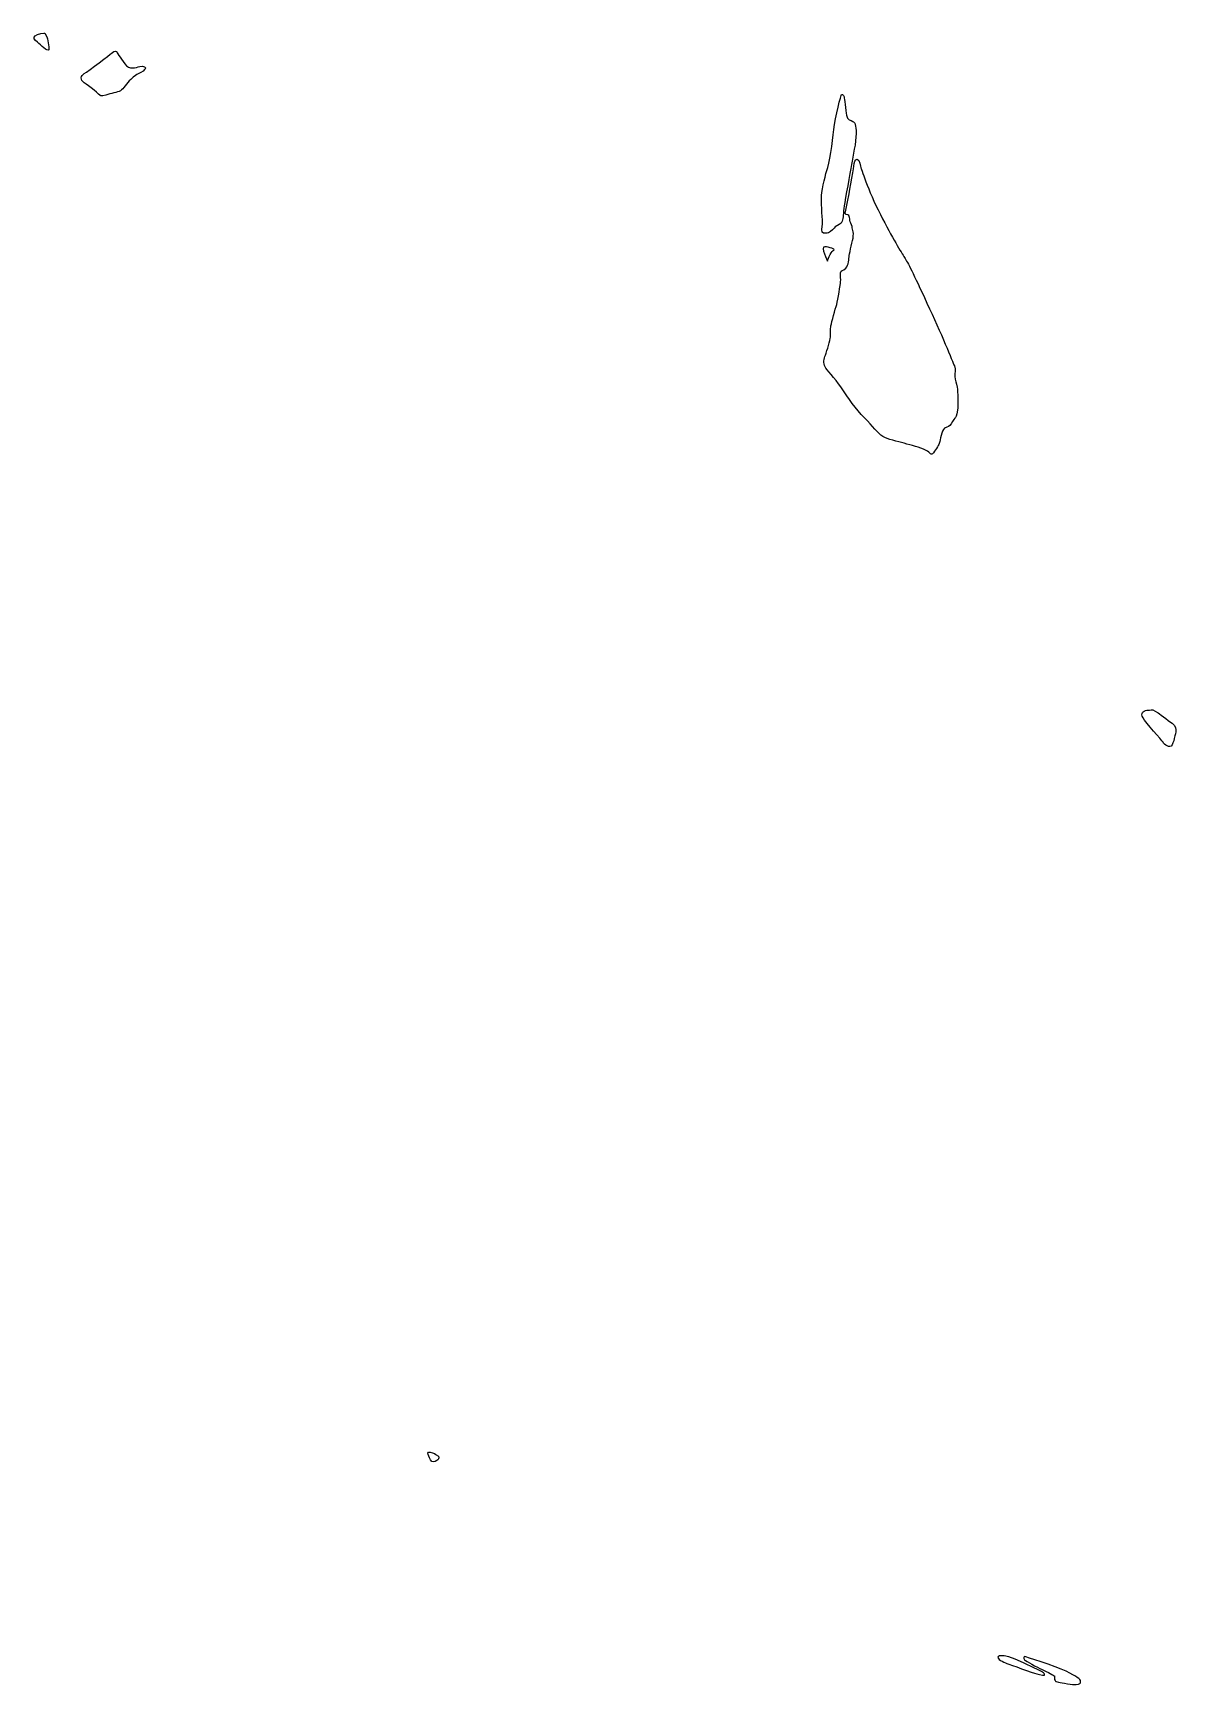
# Model space of a CAD drawing. Header units: centimetres. Extents: x -4.2 to 4.2, y -8.5 to 8.5.
# Drawn here: x -3.07 to 4.05, y -7.4 to 2.89 of the extents above; entities that cross this region are included whole.
import ezdxf

# ---------------------------------------------------------------- set-up
doc = ezdxf.new("R2010")
doc.units = ezdxf.units.CM
doc.header["$MEASUREMENT"] = 0
doc.layers.add('Camada 1', color=7, linetype='Continuous')

msp = doc.modelspace()

# ---------------------------------------------------------------- linework, layer by layer
at = {"layer": 'Camada 1', "color": 7}
for points, knots in [([(-2.99965, 2.88965), (-2.99965, 2.88965), (-3.04664, 2.88632), (-3.06021, 2.87282), (-3.06021, 2.87282), (-3.07362, 2.85941), (-3.0669, 2.84932), (-3.04664, 2.83244), (-3.04664, 2.83244), (-3.02653, 2.81569), (-2.9828, 2.77193), (-2.9761, 2.78534), (-2.9761, 2.78534), (-2.96938, 2.79891), (-2.98615, 2.86273), (-2.98615, 2.86273), (-2.98615, 2.86273), (-2.98615, 2.86273), (-2.99965, 2.88965), (-2.99965, 2.88965), (-2.99965, 2.88965), (-2.99965, 2.88965), (-2.99965, 2.88965), (-2.99965, 2.88965)], [0, 0, 0, 0, 0.14285714, 0.14285714, 0.14285714, 0.14285714, 0.28571429, 0.28571429, 0.28571429, 0.28571429, 0.42857143, 0.42857143, 0.42857143, 0.42857143, 0.57142857, 0.57142857, 0.57142857, 0.57142857, 0.71428571, 0.71428571, 0.71428571, 0.71428571, 1, 1, 1, 1]), ([(-2.58608, 2.76191), (-2.58608, 2.76191), (-2.73067, 2.65092), (-2.75417, 2.63742), (-2.75417, 2.63742), (-2.77777, 2.62401), (-2.78113, 2.59704), (-2.75417, 2.58027), (-2.75417, 2.58027), (-2.72731, 2.56352), (-2.65328, 2.49952), (-2.65328, 2.49952), (-2.65328, 2.49952), (-2.65328, 2.49952), (-2.64992, 2.49283), (-2.61965, 2.50296), (-2.61965, 2.50296), (-2.58941, 2.51299), (-2.54903, 2.51979), (-2.52884, 2.52984), (-2.52884, 2.52984), (-2.50865, 2.53989), (-2.4919, 2.57691), (-2.46492, 2.60046), (-2.46492, 2.60046), (-2.43809, 2.62401), (-2.43809, 2.62401), (-2.43809, 2.62401), (-2.43809, 2.62401), (-2.43809, 2.62401), (-2.42118, 2.63406), (-2.4011, 2.64412), (-2.4011, 2.64412), (-2.38089, 2.65425), (-2.37078, 2.67111), (-2.37078, 2.67111), (-2.37078, 2.67111), (-2.37078, 2.67111), (-2.38091, 2.68788), (-2.4078, 2.68116), (-2.4078, 2.68116), (-2.43476, 2.67447), (-2.47172, 2.65769), (-2.50197, 2.69801), (-2.50197, 2.69801), (-2.53224, 2.73831), (-2.5524, 2.77196), (-2.5524, 2.77196), (-2.5524, 2.77196), (-2.5524, 2.77196), (-2.56245, 2.78881), (-2.58608, 2.76191), (-2.58608, 2.76191), (-2.58608, 2.76191), (-2.58608, 2.76191), (-2.58608, 2.76191)], [0, 0, 0, 0, 0.06666667, 0.06666667, 0.06666667, 0.06666667, 0.13333333, 0.13333333, 0.13333333, 0.13333333, 0.2, 0.2, 0.2, 0.2, 0.26666667, 0.26666667, 0.26666667, 0.26666667, 0.33333333, 0.33333333, 0.33333333, 0.33333333, 0.4, 0.4, 0.4, 0.4, 0.46666667, 0.46666667, 0.46666667, 0.46666667, 0.53333333, 0.53333333, 0.53333333, 0.53333333, 0.6, 0.6, 0.6, 0.6, 0.66666667, 0.66666667, 0.66666667, 0.66666667, 0.73333333, 0.73333333, 0.73333333, 0.73333333, 0.8, 0.8, 0.8, 0.8, 0.86666667, 0.86666667, 0.86666667, 0.86666667, 1, 1, 1, 1]), ([(1.96364, 2.50632), (1.96364, 2.50632), (1.92334, 2.36845), (1.91652, 2.28775), (1.91652, 2.28775), (1.90985, 2.207), (1.88628, 2.0759), (1.87281, 2.03216), (1.87281, 2.03216), (1.85942, 1.98842), (1.83921, 1.89767), (1.83921, 1.86068), (1.83921, 1.86068), (1.83921, 1.82364), (1.84598, 1.71272), (1.84598, 1.69918), (1.84598, 1.69918), (1.84598, 1.68577), (1.83249, 1.64206), (1.8527, 1.64206), (1.8527, 1.64206), (1.87281, 1.64206), (1.87622, 1.6387), (1.89636, 1.65214), (1.89636, 1.65214), (1.91652, 1.66569), (1.92118, 1.68468), (1.93465, 1.68804), (1.93465, 1.68804), (1.93632, 1.68852), (1.96296, 1.69902), (1.96913, 1.71728), (1.96913, 1.71728), (1.97585, 1.73744), (1.97477, 1.76771), (1.98154, 1.81248), (1.98154, 1.81248), (1.98826, 1.85727), (2.01731, 2.01655), (2.02628, 2.07034), (2.02628, 2.07034), (2.03533, 2.12421), (2.05523, 2.20724), (2.05523, 2.26312), (2.05523, 2.26312), (2.05523, 2.31897), (2.04883, 2.33265), (2.03533, 2.33935), (2.03533, 2.33935), (2.02184, 2.34612), (1.99948, 2.34594), (1.99498, 2.37745), (1.99498, 2.37745), (1.99053, 2.40896), (1.98154, 2.48738), (1.98154, 2.48738), (1.98154, 2.48738), (1.98154, 2.48738), (1.97248, 2.51537), (1.96364, 2.50632), (1.96364, 2.50632), (1.96364, 2.50632), (1.96364, 2.50632), (1.96364, 2.50632)], [0, 0, 0, 0, 0.05882353, 0.05882353, 0.05882353, 0.05882353, 0.11764706, 0.11764706, 0.11764706, 0.11764706, 0.17647059, 0.17647059, 0.17647059, 0.17647059, 0.23529412, 0.23529412, 0.23529412, 0.23529412, 0.29411765, 0.29411765, 0.29411765, 0.29411765, 0.35294118, 0.35294118, 0.35294118, 0.35294118, 0.41176471, 0.41176471, 0.41176471, 0.41176471, 0.47058824, 0.47058824, 0.47058824, 0.47058824, 0.52941176, 0.52941176, 0.52941176, 0.52941176, 0.58823529, 0.58823529, 0.58823529, 0.58823529, 0.64705882, 0.64705882, 0.64705882, 0.64705882, 0.70588235, 0.70588235, 0.70588235, 0.70588235, 0.76470588, 0.76470588, 0.76470588, 0.76470588, 0.82352941, 0.82352941, 0.82352941, 0.82352941, 0.88235294, 0.88235294, 0.88235294, 0.88235294, 1, 1, 1, 1]), ([(2.08474, 2.05235), (2.08474, 2.05235), (2.07797, 2.10397), (2.0622, 2.10397), (2.0622, 2.10397), (2.04654, 2.10397), (2.04437, 2.08365), (2.04204, 2.05907), (2.04204, 2.05907), (2.03966, 2.03452), (2.00614, 1.8596), (2.00614, 1.8596), (2.00614, 1.8596), (2.00614, 1.8596), (1.98825, 1.77657), (1.98825, 1.77657), (1.98825, 1.77657), (1.98825, 1.77657), (1.9838, 1.75913), (1.9927, 1.75876), (1.9927, 1.75876), (2.0263, 1.75638), (2.00815, 1.72804), (2.02186, 1.70497), (2.02186, 1.70497), (2.03136, 1.68854), (2.0307, 1.68028), (2.03303, 1.6669), (2.03303, 1.6669), (2.03536, 1.65346), (2.03996, 1.65113), (2.03763, 1.62425), (2.03763, 1.62425), (2.03535, 1.59734), (2.01496, 1.52564), (2.01286, 1.50312), (2.01286, 1.50312), (2.01074, 1.48071), (2.00863, 1.44499), (1.99053, 1.4248), (1.99053, 1.4248), (1.97249, 1.40459), (1.96119, 1.41337), (1.95907, 1.39556), (1.95907, 1.39556), (1.95695, 1.37775), (1.96119, 1.35291), (1.95907, 1.33949), (1.95907, 1.33949), (1.95695, 1.326), (1.94346, 1.2272), (1.93446, 1.19826), (1.93446, 1.19826), (1.92541, 1.16921), (1.9029, 1.08856), (1.89856, 1.06602), (1.89856, 1.06602), (1.89411, 1.04353), (1.89856, 1.0122), (1.89411, 0.9853), (1.89411, 0.9853), (1.88966, 0.95842), (1.8695, 0.89352), (1.86051, 0.87333), (1.86051, 0.87333), (1.85141, 0.85314), (1.85141, 0.82163), (1.86718, 0.80136), (1.86718, 0.80136), (1.88295, 0.78123), (1.94325, 0.71161), (1.97248, 0.6669), (1.97248, 0.6669), (2.00171, 0.62219), (2.05522, 0.54358), (2.10699, 0.49206), (2.10699, 0.49206), (2.15866, 0.44057), (2.19205, 0.39366), (2.22129, 0.37564), (2.22129, 0.37564), (2.25053, 0.35754), (2.31318, 0.34413), (2.3558, 0.33302), (2.3558, 0.33302), (2.39842, 0.32185), (2.45449, 0.3082), (2.4882, 0.29029), (2.4882, 0.29029), (2.52183, 0.27246), (2.51932, 0.25245), (2.53744, 0.27479), (2.53744, 0.27479), (2.55543, 0.29707), (2.57123, 0.32607), (2.57562, 0.33744), (2.57562, 0.33744), (2.58007, 0.34871), (2.58679, 0.41369), (2.60689, 0.42719), (2.60689, 0.42719), (2.62716, 0.4406), (2.63613, 0.43388), (2.64724, 0.45402), (2.64724, 0.45402), (2.65841, 0.47429), (2.6719, 0.49209), (2.6719, 0.49209), (2.6719, 0.49209), (2.6719, 0.49209), (2.68322, 0.50323), (2.68762, 0.53916), (2.68762, 0.53916), (2.69207, 0.57512), (2.68974, 0.65346), (2.68534, 0.68267), (2.68534, 0.68267), (2.68095, 0.71191), (2.66978, 0.72305), (2.66978, 0.74995), (2.66978, 0.74995), (2.66978, 0.77685), (2.67867, 0.78572), (2.66745, 0.81493), (2.66745, 0.81493), (2.65628, 0.84414), (2.58445, 1.01895), (2.49703, 1.20725), (2.49703, 1.20725), (2.40959, 1.39558), (2.37725, 1.45929), (2.35699, 1.49083), (2.35699, 1.49083), (2.33688, 1.52234), (2.28135, 1.61336), (2.20676, 1.75883), (2.20676, 1.75883), (2.12819, 1.91124), (2.08474, 2.05235), (2.08474, 2.05235), (2.08474, 2.05235), (2.08474, 2.05235), (2.08474, 2.05235), (2.08474, 2.05235)], [0, 0, 0, 0, 0.02702703, 0.02702703, 0.02702703, 0.02702703, 0.05405405, 0.05405405, 0.05405405, 0.05405405, 0.08108108, 0.08108108, 0.08108108, 0.08108108, 0.10810811, 0.10810811, 0.10810811, 0.10810811, 0.13513514, 0.13513514, 0.13513514, 0.13513514, 0.16216216, 0.16216216, 0.16216216, 0.16216216, 0.18918919, 0.18918919, 0.18918919, 0.18918919, 0.21621622, 0.21621622, 0.21621622, 0.21621622, 0.24324324, 0.24324324, 0.24324324, 0.24324324, 0.27027027, 0.27027027, 0.27027027, 0.27027027, 0.2972973, 0.2972973, 0.2972973, 0.2972973, 0.32432432, 0.32432432, 0.32432432, 0.32432432, 0.35135135, 0.35135135, 0.35135135, 0.35135135, 0.37837838, 0.37837838, 0.37837838, 0.37837838, 0.40540541, 0.40540541, 0.40540541, 0.40540541, 0.43243243, 0.43243243, 0.43243243, 0.43243243, 0.45945946, 0.45945946, 0.45945946, 0.45945946, 0.48648649, 0.48648649, 0.48648649, 0.48648649, 0.51351351, 0.51351351, 0.51351351, 0.51351351, 0.54054054, 0.54054054, 0.54054054, 0.54054054, 0.56756757, 0.56756757, 0.56756757, 0.56756757, 0.59459459, 0.59459459, 0.59459459, 0.59459459, 0.62162162, 0.62162162, 0.62162162, 0.62162162, 0.64864865, 0.64864865, 0.64864865, 0.64864865, 0.67567568, 0.67567568, 0.67567568, 0.67567568, 0.7027027, 0.7027027, 0.7027027, 0.7027027, 0.72972973, 0.72972973, 0.72972973, 0.72972973, 0.75675676, 0.75675676, 0.75675676, 0.75675676, 0.78378378, 0.78378378, 0.78378378, 0.78378378, 0.81081081, 0.81081081, 0.81081081, 0.81081081, 0.83783784, 0.83783784, 0.83783784, 0.83783784, 0.86486486, 0.86486486, 0.86486486, 0.86486486, 0.89189189, 0.89189189, 0.89189189, 0.89189189, 0.91891892, 0.91891892, 0.91891892, 0.91891892, 0.94594595, 0.94594595, 0.94594595, 0.94594595, 1, 1, 1, 1]), ([(1.87623, 1.46722), (1.87623, 1.46722), (1.83252, 1.56139), (1.85943, 1.55805), (1.85943, 1.55805), (1.88631, 1.55461), (1.93338, 1.54456), (1.91322, 1.5345), (1.91322, 1.5345), (1.89306, 1.52444), (1.87623, 1.46722), (1.87623, 1.46722), (1.87623, 1.46722), (1.87623, 1.46722), (1.87623, 1.46722), (1.87623, 1.46722)], [0, 0, 0, 0, 0.2, 0.2, 0.2, 0.2, 0.4, 0.4, 0.4, 0.4, 0.6, 0.6, 0.6, 0.6, 1, 1, 1, 1]), ([(3.90391, -1.32731), (3.90391, -1.32731), (3.89042, -1.32731), (3.86697, -1.33067), (3.86697, -1.33067), (3.84334, -1.33403), (3.82662, -1.34744), (3.84334, -1.37771), (3.84334, -1.37771), (3.86019, -1.4079), (3.96111, -1.51556), (3.96783, -1.52903), (3.96783, -1.52903), (3.9745, -1.54247), (4.01154, -1.57269), (4.02498, -1.5458), (4.02498, -1.5458), (4.03842, -1.51891), (4.0485, -1.45499), (4.0485, -1.45499), (4.0485, -1.45499), (4.0485, -1.45499), (4.0485, -1.42816), (4.02498, -1.41128), (4.02498, -1.41128), (4.00141, -1.39448), (3.93412, -1.34408), (3.93412, -1.34408), (3.93412, -1.34408), (3.93412, -1.34408), (3.90391, -1.32731), (3.90391, -1.32731), (3.90391, -1.32731), (3.90391, -1.32731), (3.90391, -1.32731), (3.90391, -1.32731)], [0, 0, 0, 0, 0.1, 0.1, 0.1, 0.1, 0.2, 0.2, 0.2, 0.2, 0.3, 0.3, 0.3, 0.3, 0.4, 0.4, 0.4, 0.4, 0.5, 0.5, 0.5, 0.5, 0.6, 0.6, 0.6, 0.6, 0.7, 0.7, 0.7, 0.7, 0.8, 0.8, 0.8, 0.8, 1, 1, 1, 1]), ([(-0.56069, -5.96895), (-0.56069, -5.96895), (-0.57855, -5.95527), (-0.59866, -5.95321), (-0.59866, -5.95321), (-0.61893, -5.95107), (-0.61215, -5.96453), (-0.60779, -5.97803), (-0.60779, -5.97803), (-0.60337, -5.99144), (-0.59411, -6.01587), (-0.57858, -6.01372), (-0.57858, -6.01372), (-0.56302, -6.01166), (-0.54958, -5.99816), (-0.54958, -5.99816), (-0.54958, -5.99816), (-0.54958, -5.99816), (-0.53146, -5.98032), (-0.56069, -5.96895), (-0.56069, -5.96895), (-0.56069, -5.96895), (-0.56069, -5.96895), (-0.56069, -5.96895)], [0, 0, 0, 0, 0.14285714, 0.14285714, 0.14285714, 0.14285714, 0.28571429, 0.28571429, 0.28571429, 0.28571429, 0.42857143, 0.42857143, 0.42857143, 0.42857143, 0.57142857, 0.57142857, 0.57142857, 0.57142857, 0.71428571, 0.71428571, 0.71428571, 0.71428571, 1, 1, 1, 1]), ([(3.16747, -7.29827), (3.20742, -7.31912), (3.22338, -7.32309), (3.2301, -7.33656), (3.2301, -7.33656), (3.23687, -7.35005), (3.20338, -7.33862), (3.18091, -7.33421), (3.18091, -7.33421), (3.15847, -7.32984), (3.01499, -7.276), (2.99472, -7.26928), (2.99472, -7.26928), (2.97456, -7.26259), (2.92961, -7.24007), (2.94093, -7.22666), (2.94093, -7.22666), (2.94049, -7.22733), (2.96422, -7.19286), (3.16747, -7.29827), (3.16747, -7.29827), (3.16747, -7.29827), (3.16747, -7.29827), (3.16747, -7.29827)], [0, 0, 0, 0, 0.14285714, 0.14285714, 0.14285714, 0.14285714, 0.28571429, 0.28571429, 0.28571429, 0.28571429, 0.42857143, 0.42857143, 0.42857143, 0.42857143, 0.57142857, 0.57142857, 0.57142857, 0.57142857, 0.71428571, 0.71428571, 0.71428571, 0.71428571, 1, 1, 1, 1]), ([(3.10466, -7.22664), (3.10466, -7.22664), (3.29736, -7.28485), (3.36459, -7.31853), (3.36459, -7.31853), (3.43187, -7.35213), (3.45209, -7.36787), (3.45436, -7.38132), (3.45436, -7.38132), (3.45664, -7.39487), (3.44764, -7.39915), (3.42743, -7.40156), (3.42743, -7.40156), (3.40727, -7.40386), (3.33535, -7.39016), (3.31752, -7.38574), (3.31752, -7.38574), (3.29969, -7.38132), (3.29969, -7.38132), (3.29969, -7.38132), (3.29969, -7.38132), (3.29969, -7.38132), (3.29064, -7.3746), (3.29064, -7.36116), (3.29064, -7.36116), (3.29064, -7.34775), (3.29064, -7.34775), (3.29064, -7.34775), (3.29064, -7.34775), (3.29064, -7.34775), (3.2482, -7.32306), (3.21452, -7.3074), (3.21452, -7.3074), (3.18089, -7.29155), (3.11583, -7.25589), (3.10466, -7.24676), (3.10466, -7.24676), (3.09357, -7.23776), (3.10466, -7.22664), (3.10466, -7.22664), (3.10466, -7.22664), (3.10466, -7.22664), (3.10466, -7.22664), (3.10466, -7.22664)], [0, 0, 0, 0, 0.08333333, 0.08333333, 0.08333333, 0.08333333, 0.16666667, 0.16666667, 0.16666667, 0.16666667, 0.25, 0.25, 0.25, 0.25, 0.33333333, 0.33333333, 0.33333333, 0.33333333, 0.41666667, 0.41666667, 0.41666667, 0.41666667, 0.5, 0.5, 0.5, 0.5, 0.58333333, 0.58333333, 0.58333333, 0.58333333, 0.66666667, 0.66666667, 0.66666667, 0.66666667, 0.75, 0.75, 0.75, 0.75, 0.83333333, 0.83333333, 0.83333333, 0.83333333, 1, 1, 1, 1])]:
    msp.add_open_spline(points, degree=3, knots=knots, dxfattribs=at)

doc.saveas('drawing.dxf')
